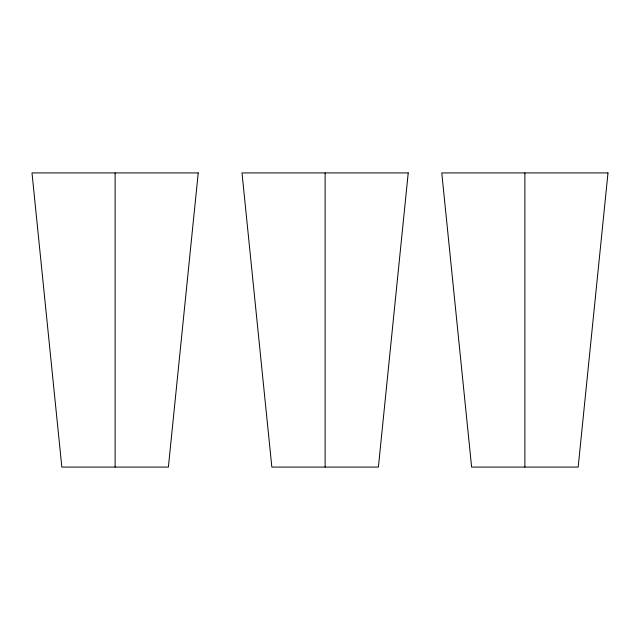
<?xml version="1.0" encoding="UTF-8"?>
<svg xmlns="http://www.w3.org/2000/svg" width="640" height="640" viewBox="0 0 640 640"><rect width="100%" height="100%" fill="white"/><g stroke="black" fill="none" stroke-linecap="round" stroke-linejoin="round"><path stroke-width="0.96" d="M524.888 172.92L524.888 467.08M325.112 172.92L325.112 467.08M115.112 172.92L115.112 467.08M198.224 172.92L168.384 467.08L61.832 467.08L32 172.92L198.224 172.92M408.224 172.92L378.392 467.08L271.84 467.08L242.008 172.92L408.224 172.92M608 172.92L578.168 467.08L471.616 467.08L441.776 172.92L608 172.92"/></g></svg>
